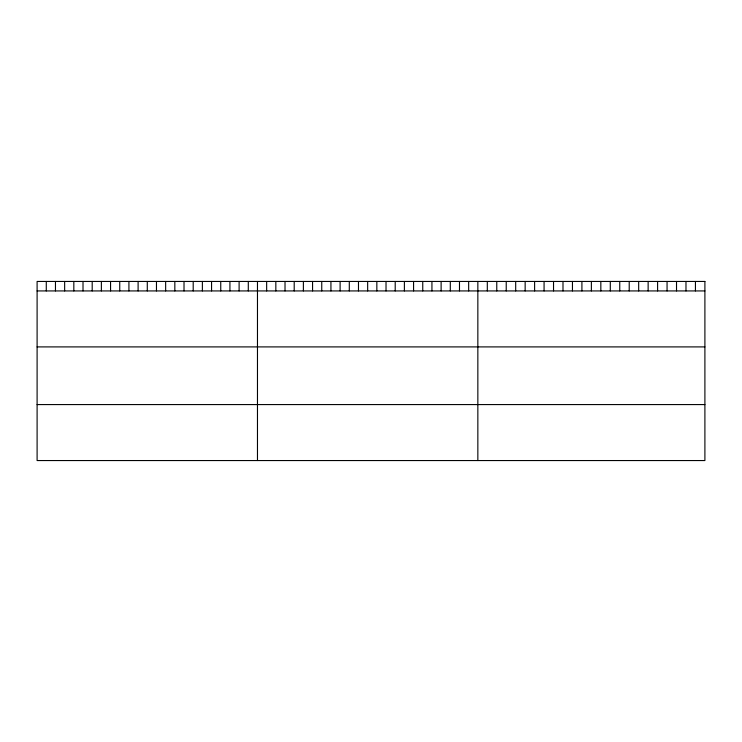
<?xml version="1.0" encoding="UTF-8"?>
<svg xmlns="http://www.w3.org/2000/svg" width="742" height="742" viewBox="0 0 742 742"><rect width="100%" height="100%" fill="white"/><g stroke="black" fill="none" stroke-linecap="round" stroke-linejoin="round"><path stroke-width="1.11" d="M37.1 290.929L704.9 290.929M37.1 346.904L704.9 346.904M37.1 404.575L704.9 404.575M695.439 281.45L695.439 290.929M685.979 281.45L685.979 290.929M676.519 281.45L676.519 290.929M667.058 281.45L667.058 290.929M657.597 281.45L657.597 290.929M648.137 281.45L648.137 290.929M638.677 281.45L638.677 290.929M629.216 281.45L629.216 290.929M619.755 281.45L619.755 290.929M610.295 281.45L610.295 290.929M600.834 281.45L600.834 290.929M591.374 281.45L591.374 290.929M581.913 281.45L581.913 290.929M572.453 281.45L572.453 290.929M562.992 281.45L562.992 290.929M553.532 281.45L553.532 290.929M544.072 281.45L544.072 290.929M534.611 281.45L534.611 290.929M525.151 281.45L525.151 290.929M515.69 281.45L515.69 290.929M506.229 281.45L506.229 290.929M496.769 281.45L496.769 290.929M487.308 281.45L487.308 290.929M477.848 281.45L477.848 460.55M468.666 281.45L468.666 290.929M459.483 281.45L459.483 290.929M450.301 281.45L450.301 290.929M441.119 281.45L441.119 290.929M431.937 281.45L431.937 290.929M422.755 281.45L422.755 290.929M413.572 281.45L413.572 290.929M404.39 281.45L404.39 290.929M395.208 281.45L395.208 290.929M386.025 281.45L386.025 290.929M376.843 281.45L376.843 290.929M367.661 281.45L367.661 290.929M358.479 281.45L358.479 290.929M349.297 281.45L349.297 290.929M340.114 281.45L340.114 290.929M330.932 281.45L330.932 290.929M321.75 281.45L321.75 290.929M312.567 281.45L312.567 290.929M303.385 281.45L303.385 290.929M294.203 281.45L294.203 290.929M285.021 281.45L285.021 290.929M275.838 281.45L275.838 290.929M266.656 281.45L266.656 290.929M257.474 281.45L257.474 460.55M248.292 281.45L248.292 290.929M239.109 281.45L239.109 290.929M229.927 281.45L229.927 290.929M220.745 281.45L220.745 290.929M211.563 281.45L211.563 290.929M202.38 281.45L202.38 290.929M193.198 281.45L193.198 290.929M184.016 281.45L184.016 290.929M174.834 281.45L174.834 290.929M165.651 281.45L165.651 290.929M156.469 281.45L156.469 290.929M147.287 281.45L147.287 290.929M138.105 281.45L138.105 290.929M128.922 281.45L128.922 290.929M119.74 281.45L119.74 290.929M110.558 281.45L110.558 290.929M101.376 281.45L101.376 290.929M92.194 281.45L92.194 290.929M83.011 281.45L83.011 290.929M73.829 281.45L73.829 290.929M64.647 281.45L64.647 290.929M55.464 281.45L55.464 290.929M46.282 281.45L46.282 290.929M704.9 281.45L37.1 281.45L37.1 460.55L704.9 460.55L704.9 281.45"/></g></svg>
